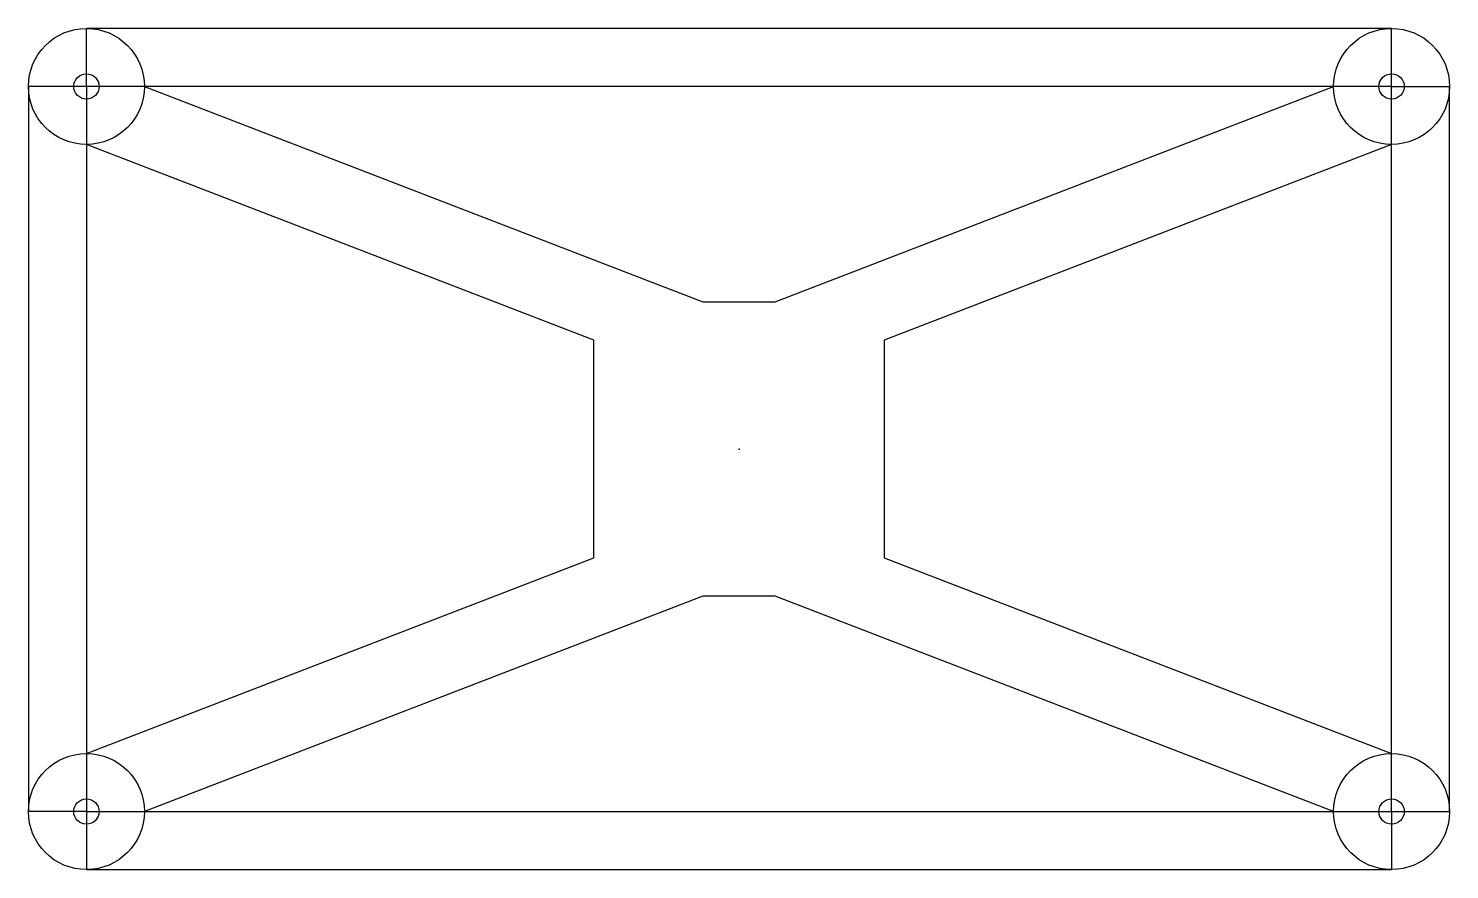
# Model space of a CAD drawing. Header units: millimetres. Extents: x -98 to 98, y -58 to 58.
import ezdxf

# ---------------------------------------------------------------- set-up
doc = ezdxf.new("R2010")
doc.units = ezdxf.units.MM
doc.layers.get('0').update_dxf_attribs({"linetype": 'CONTINUOUS'})

msp = doc.modelspace()

# ---------------------------------------------------------------- linework, layer by layer
for p, q in [((-90, 50), (-90, 58)), ((90, 58), (-90, 58)), ((90, 50), (90, 58)), ((-90, 50), (-98, 50)), ((-98, 50), (-98, -50)), ((90, 50), (-90, 50)), ((-90, 50), (-90, -50)), ((-82, 50), (-5, 20.3)), ((5, 20.3), (82, 50)), ((90, -50), (90, 50)), ((90, 50), (98, 50)), ((98, -50), (98, 50)), ((-20, 15), (-90, 42)), ((90, 42), (20, 15)), ((-5, 20.3), (5, 20.3)), ((-20, -15), (-20, 15)), ((20, 15), (20, -15)), ((-90, -42), (-20, -15)), ((20, -15), (90, -42)), ((-5, -20.3), (-82, -50)), ((5, -20.3), (-5, -20.3)), ((82, -50), (5, -20.3)), ((-90, -50), (-98, -50)), ((-90, -50), (90, -50)), ((-90, -50), (-90, -58)), ((90, -50), (90, -58)), ((90, -50), (98, -50)), ((-90, -58), (90, -58))]:
    msp.add_line(p, q)
for centre, radius in [((-90, 50), 8), ((90, 50), 8), ((-90, 50), 1.75), ((90, 50), 1.75), ((-90, -50), 8), ((90, -50), 8), ((-90, -50), 1.75), ((90, -50), 1.75)]:
    msp.add_circle(centre, radius)
msp.add_point((0, 0))

doc.saveas('drawing.dxf')
